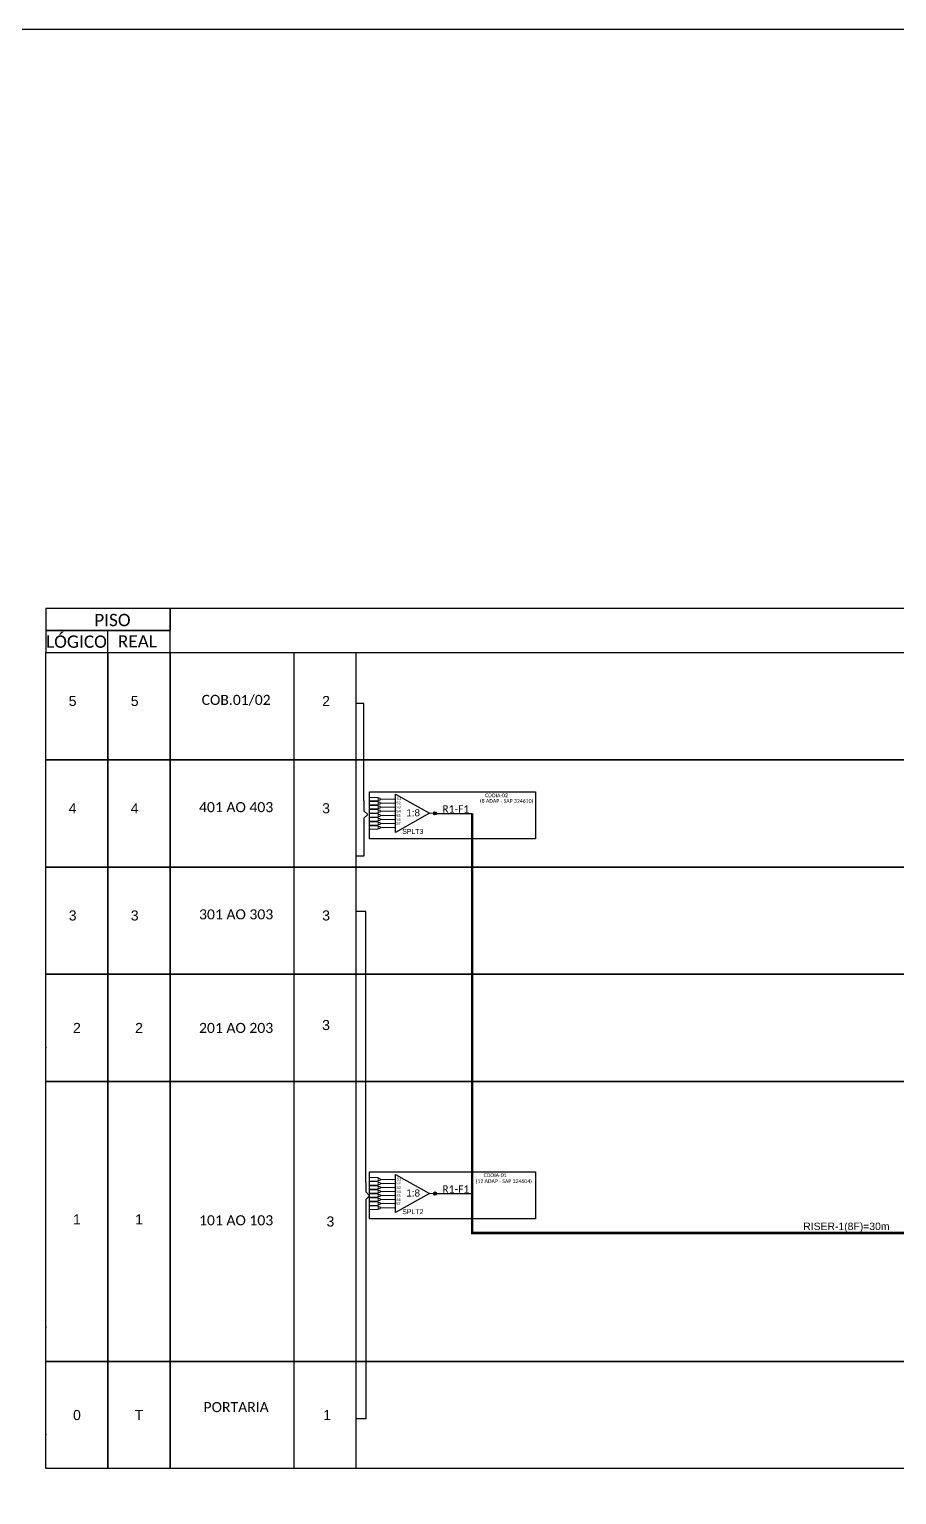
# Model space of a CAD drawing. Header units: metres. Extents: x -1362 to 1242, y -4 to 943.
# Drawn here: x 617 to 931, y 410 to 943 of the extents above; entities that cross this region are included whole.
import ezdxf
from ezdxf.enums import TextEntityAlignment as Align

# ---------------------------------------------------------------- set-up
doc = ezdxf.new("R2010")
doc.units = ezdxf.units.M
doc.styles.add('ARIAL', font='arial.ttf')
doc.styles.add('WMF-Calibri0', font='calibri.ttf')

msp = doc.modelspace()

# ---------------------------------------------------------------- hatches: boundary and pattern name
h = msp.add_hatch(color=3)
h.dxf.hatch_style = 1
edge = h.paths.add_edge_path()
edge.add_arc((763.8, 657.83), 0.593, 0, 360)
h = msp.add_hatch(color=3)
h.dxf.hatch_style = 1
edge = h.paths.add_edge_path()
edge.add_arc((763.8, 519.76), 0.593, 0, 360)

# ---------------------------------------------------------------- linework, layer by layer
for points in [[(-3.49, 942.54), (1241.92, 942.54), (1241.92, -3.64), (-3.49, -3.64)], [(622.55, 724.21), (667.61, 724.21), (667.61, 732.22), (622.55, 732.22)], [(622.55, 716.2), (667.61, 716.2), (667.61, 724.21), (622.55, 724.21)], [(622.55, 716.2), (645.08, 716.2), (645.08, 677.26), (622.55, 677.26)], [(645.08, 716.2), (667.61, 716.2), (667.61, 677.26), (645.08, 677.26)], [(622.55, 677.26), (645.08, 677.26), (645.08, 638.32), (622.55, 638.32)], [(645.08, 677.26), (667.61, 677.26), (667.61, 638.32), (645.08, 638.32)], [(622.55, 638.32), (645.08, 638.32), (645.08, 599.37), (622.55, 599.37)], [(645.08, 638.32), (667.61, 638.32), (667.61, 599.37), (645.08, 599.37)], [(622.55, 599.37), (645.08, 599.37), (645.08, 560.43), (622.55, 560.43)], [(645.08, 599.37), (667.61, 599.37), (667.61, 560.43), (645.08, 560.43)], [(622.55, 560.43), (645.08, 560.43), (645.08, 458.8), (622.55, 458.8)], [(645.08, 560.43), (667.61, 560.43), (667.61, 458.8), (645.08, 458.8)], [(622.55, 458.8), (645.08, 458.8), (645.08, 419.86), (622.55, 419.86)], [(645.08, 458.8), (667.61, 458.8), (667.61, 419.86), (645.08, 419.86)]]:
    msp.add_lwpolyline(points, close=True)
for points in [[(1179.91, 732.22), (667.61, 732.22), (667.61, 732.22), (667.61, 724.21)], [(645.08, 716.2), (645.08, 724.21)], [(667.61, 716.2), (1112.31, 716.2)], [(1112.31, 677.26), (667.61, 677.26), (667.61, 716.2), (1112.31, 716.2)], [(667.61, 716.2), (1112.31, 716.2)], [(712.68, 419.86), (712.68, 716.2)], [(735.21, 419.86), (735.21, 716.2)], [(667.61, 677.26), (1112.31, 677.26)], [(1112.31, 638.32), (667.61, 638.32), (667.61, 677.26), (1112.31, 677.26)], [(667.61, 677.26), (1112.31, 677.26)], [(667.61, 638.32), (1112.31, 638.32)], [(1112.31, 599.37), (667.61, 599.37), (667.61, 638.32), (1112.31, 638.32)], [(667.61, 638.32), (1112.31, 638.32)], [(1112.31, 560.43), (667.61, 560.43), (667.61, 599.37), (1112.31, 599.37)], [(1112.31, 458.8), (667.61, 458.8), (667.61, 560.43), (1112.31, 560.43)], [(1112.31, 419.86), (667.61, 419.86), (667.61, 458.8), (1112.31, 458.8)]]:
    msp.add_lwpolyline(points)
at = {"color": 3}
for points in [[(737.97, 662.33), (737.97, 697.74), (735.21, 697.74)], [(737.97, 662.33), (737.97, 658.74), (739.38, 657.39), (737.97, 656.03), (737.97, 650.67)], [(737.97, 650.67), (737.97, 642.26), (735.21, 642.26)], [(738.67, 523.92), (738.67, 622.16), (735.21, 622.16)], [(738.67, 523.92), (738.67, 520.34), (740.08, 518.98), (738.67, 517.63), (738.67, 512.26)], [(738.67, 512.26), (738.67, 437.96), (735.21, 437.96)]]:
    msp.add_lwpolyline(points, dxfattribs=at)
at = {"color": 1}
for points in [[(740.08, 665.69), (800.23, 665.69), (800.23, 648.62), (740.08, 648.62)], [(740.08, 527.62), (800.23, 527.62), (800.23, 510.55), (740.08, 510.55)]]:
    msp.add_lwpolyline(points, close=True, dxfattribs=at)
at = {"color": 3, "lineweight": 0}
for points in [[(743.16, 663.61), (740.08, 663.61)], [(743.16, 662.35), (740.08, 662.35)], [(743.16, 662.14), (740.08, 662.14)], [(743.16, 660.88), (740.08, 660.88)], [(743.16, 660.67), (740.08, 660.67)], [(743.16, 663.61), (743.16, 662.35)], [(743.16, 662.14), (743.16, 660.88)], [(743.16, 660.67), (743.16, 659.41)], [(743.9, 662.98), (749.48, 662.98)], [(749.48, 661.51), (743.9, 661.51)], [(749.48, 660.04), (743.9, 660.04)], [(743.16, 659.41), (740.08, 659.41)], [(743.16, 659.2), (740.08, 659.2)], [(743.16, 657.94), (740.08, 657.94)], [(743.16, 657.73), (740.08, 657.73)], [(743.16, 656.47), (740.08, 656.47)], [(743.16, 656.26), (740.08, 656.26)], [(743.16, 655), (740.08, 655)], [(743.16, 654.79), (740.08, 654.79)], [(743.16, 659.2), (743.16, 657.94)], [(743.16, 657.73), (743.16, 656.47)], [(743.16, 656.26), (743.16, 655)], [(743.16, 654.79), (743.16, 653.53)], [(749.48, 658.57), (743.9, 658.57)], [(749.48, 657.1), (743.9, 657.1)], [(749.48, 655.63), (743.9, 655.63)], [(743.16, 653.53), (740.08, 653.53)], [(743.16, 653.32), (740.08, 653.32)], [(743.16, 652.06), (740.08, 652.06)], [(743.16, 653.32), (743.16, 652.06)], [(749.48, 654.16), (743.9, 654.16)], [(749.48, 652.69), (743.9, 652.69)], [(743.16, 525.54), (740.08, 525.54)], [(743.16, 524.28), (740.08, 524.28)], [(743.16, 524.07), (740.08, 524.07)], [(743.16, 522.81), (740.08, 522.81)], [(743.16, 522.6), (740.08, 522.6)], [(743.16, 525.54), (743.16, 524.28)], [(743.16, 524.07), (743.16, 522.81)], [(743.16, 522.6), (743.16, 521.34)], [(743.9, 524.91), (749.48, 524.91)], [(749.48, 523.44), (743.9, 523.44)], [(749.48, 521.97), (743.9, 521.97)], [(743.16, 521.34), (740.08, 521.34)], [(743.16, 521.13), (740.08, 521.13)], [(743.16, 519.87), (740.08, 519.87)], [(743.16, 519.66), (740.08, 519.66)], [(743.16, 518.4), (740.08, 518.4)], [(743.16, 518.19), (740.08, 518.19)], [(743.16, 516.93), (740.08, 516.93)], [(743.16, 516.72), (740.08, 516.72)], [(743.16, 521.13), (743.16, 519.87)], [(743.16, 519.66), (743.16, 518.4)], [(743.16, 518.19), (743.16, 516.93)], [(743.16, 516.72), (743.16, 515.46)], [(749.48, 520.5), (743.9, 520.5)], [(749.48, 519.03), (743.9, 519.03)], [(749.48, 517.56), (743.9, 517.56)], [(743.16, 515.46), (740.08, 515.46)], [(743.16, 515.25), (740.08, 515.25)], [(743.16, 513.99), (740.08, 513.99)], [(743.16, 515.25), (743.16, 513.99)], [(749.48, 516.09), (743.9, 516.09)], [(749.48, 514.62), (743.9, 514.62)]]:
    msp.add_lwpolyline(points, dxfattribs=at)
for points in [[(743.9, 663.34), (743.16, 663.34), (743.16, 662.61), (743.9, 662.61)], [(743.9, 661.87), (743.16, 661.87), (743.16, 661.14), (743.9, 661.14)], [(743.9, 660.4), (743.16, 660.4), (743.16, 659.67), (743.9, 659.67)], [(743.9, 658.93), (743.16, 658.93), (743.16, 658.2), (743.9, 658.2)], [(743.9, 657.46), (743.16, 657.46), (743.16, 656.73), (743.9, 656.73)], [(743.9, 655.99), (743.16, 655.99), (743.16, 655.26), (743.9, 655.26)], [(743.9, 654.52), (743.16, 654.52), (743.16, 653.79), (743.9, 653.79)], [(743.9, 653.05), (743.16, 653.05), (743.16, 652.32), (743.9, 652.32)], [(743.9, 525.27), (743.16, 525.27), (743.16, 524.54), (743.9, 524.54)], [(743.9, 523.8), (743.16, 523.8), (743.16, 523.07), (743.9, 523.07)], [(743.9, 522.33), (743.16, 522.33), (743.16, 521.6), (743.9, 521.6)], [(743.9, 520.86), (743.16, 520.86), (743.16, 520.13), (743.9, 520.13)], [(743.9, 519.39), (743.16, 519.39), (743.16, 518.66), (743.9, 518.66)], [(743.9, 517.92), (743.16, 517.92), (743.16, 517.19), (743.9, 517.19)], [(743.9, 516.45), (743.16, 516.45), (743.16, 515.72), (743.9, 515.72)], [(743.9, 514.98), (743.16, 514.98), (743.16, 514.25), (743.9, 514.25)]]:
    msp.add_lwpolyline(points, close=True, dxfattribs=at)
at = {"color": 1}
for points in [[(749.48, 664.78), (761.8, 657.83), (749.48, 650.89), (749.48, 664.78)], [(749.48, 526.71), (761.8, 519.76), (749.48, 512.82), (749.48, 526.71)]]:
    msp.add_lwpolyline(points, dxfattribs=at)
at = {"color": 1, "lineweight": 0}
for points in [[(763.8, 657.83), (761.8, 657.83)], [(763.8, 519.76), (761.8, 519.76)]]:
    msp.add_lwpolyline(points, dxfattribs=at)
at = {"color": 5}
for points in [[(763.92, 657.82), (777.32, 657.82)], [(763.92, 519.75), (777.32, 519.75)]]:
    msp.add_lwpolyline(points, dxfattribs=at)
at = {"color": 5, "const_width": 0.9}
for points in [[(777.32, 519.75), (777.32, 657.82)], [(777.32, 519.75), (777.32, 505.43), (934.71, 505.43)]]:
    msp.add_lwpolyline(points, dxfattribs=at)
at = {"color": 3}
for centre in [(763.8, 657.83), (763.8, 519.76)]:
    msp.add_circle(centre, 0.593, dxfattribs=at)
for p in [(622.55, 572.84), (622.55, 471.21), (622.55, 432.26)]:
    msp.add_point(p)

# ---------------------------------------------------------------- texts
at = {"style": 'WMF-Calibri0'}
for s, p in [('     PISO', (632.21, 725.79)), ('  LÓGICO', (619.46, 717.94)), ('    REAL', (642.36, 718.05))]:
    msp.add_text(s, height=4.478, dxfattribs=at).set_placement(p)
for s, style, p in [('5', 'ARIAL', (632.25, 698.62)), ('5', 'ARIAL', (654.78, 698.62)), ('COB.01/02', 'WMF-Calibri0', (691.61, 699.02)), ('2', 'ARIAL', (724.26, 698.62)), ('4', 'ARIAL', (632.25, 659.68)), ('4', 'ARIAL', (654.78, 659.68)), ('401 AO 403', 'WMF-Calibri0', (691.61, 660.08)), ('3', 'ARIAL', (724.26, 659.68)), ('3', 'ARIAL', (632.25, 620.74)), ('3', 'ARIAL', (654.78, 620.74)), ('301 AO 303', 'WMF-Calibri0', (691.61, 621.14)), ('3', 'ARIAL', (724.26, 620.74)), ('2', 'ARIAL', (633.81, 579.9)), ('2', 'ARIAL', (656.35, 579.9)), ('201 AO 203', 'WMF-Calibri0', (691.61, 579.9)), ('3', 'ARIAL', (724.26, 580.95)), ('1', 'ARIAL', (633.81, 510.37)), ('1', 'ARIAL', (656.35, 510.37)), ('101 AO 103', 'WMF-Calibri0', (691.61, 510.05)), ('3', 'ARIAL', (725.83, 509.61)), ('PORTARIA', 'WMF-Calibri0', (691.61, 442.21)), ('0', 'ARIAL', (633.81, 439.33)), ('T', 'ARIAL', (656.35, 439.33)), ('1', 'ARIAL', (724.64, 439.33))]:
    msp.add_text(s, height=3.65, dxfattribs=dict(style=style)).set_placement(p, align=Align.MIDDLE_CENTER)
at = {"color": 1}
for s, height, style, p in [('S3', 0.956, 'ARIAL', (749.71, 659.58)), ('S2', 0.956, 'ARIAL', (749.72, 661.12)), ('S1', 0.956, 'ARIAL', (749.89, 662.63)), ('CDOIA-02', 1.35, 'WMF-Calibri0', (781.99, 663.68)), ('S5', 0.956, 'ARIAL', (749.7, 656.53)), ('S4', 0.956, 'ARIAL', (749.71, 658.08)), ('S6', 0.956, 'ARIAL', (749.71, 655.1)), ('S7', 0.956, 'ARIAL', (749.71, 653.7)), ('1:8', 2.55, 'ARIAL', (753.41, 656.75)), ('CDOIA-01', 1.35, 'WMF-Calibri0', (781.49, 525.73)), ('S3', 0.956, 'ARIAL', (749.71, 521.51)), ('S2', 0.956, 'ARIAL', (749.72, 523.05)), ('S1', 0.956, 'ARIAL', (749.89, 524.56)), ('S5', 0.956, 'ARIAL', (749.7, 518.46)), ('S4', 0.956, 'ARIAL', (749.71, 520.01)), ('S6', 0.956, 'ARIAL', (749.71, 517.03)), ('S7', 0.956, 'ARIAL', (749.71, 515.63)), ('1:8', 2.55, 'ARIAL', (753.41, 518.68))]:
    msp.add_text(s, height=height, dxfattribs=dict(at, style=style)).set_placement(p)
at = {"color": 5, "style": 'WMF-Calibri0'}
for s, height, p in [('R1-F1', 2.7, (766.47, 658.07)), ('R1-F1', 2.7, (766.47, 520.03)), ('RISER-1(6F)=80m', 0.0018, (854.69, 499.19))]:
    msp.add_text(s, height=height, dxfattribs=at).set_placement(p)
at = {"color": 1, "style": 'WMF-Calibri0'}
for s, p in [('(8 ADAP - SAP 324610)', (789.82, 661.65)), ('(12 ADAP - SAP 324604)', (788.78, 523.57))]:
    msp.add_text(s, height=1.35, dxfattribs=at).set_placement(p, align=Align.CENTER)
at = {"color": 0, "style": 'ARIAL'}
for s, p in [('SPLT3', (755.76, 650.34)), ('SPLT2', (755.76, 512.27))]:
    msp.add_text(s, height=1.8, dxfattribs=at).set_placement(p, align=Align.CENTER)
at = {"color": 5, "style": 'ARIAL'}
msp.add_text('RISER-1(8F)=30m', height=2.7, dxfattribs=at).set_placement((913.15, 507.85), align=Align.MIDDLE_CENTER)

doc.saveas('drawing.dxf')
